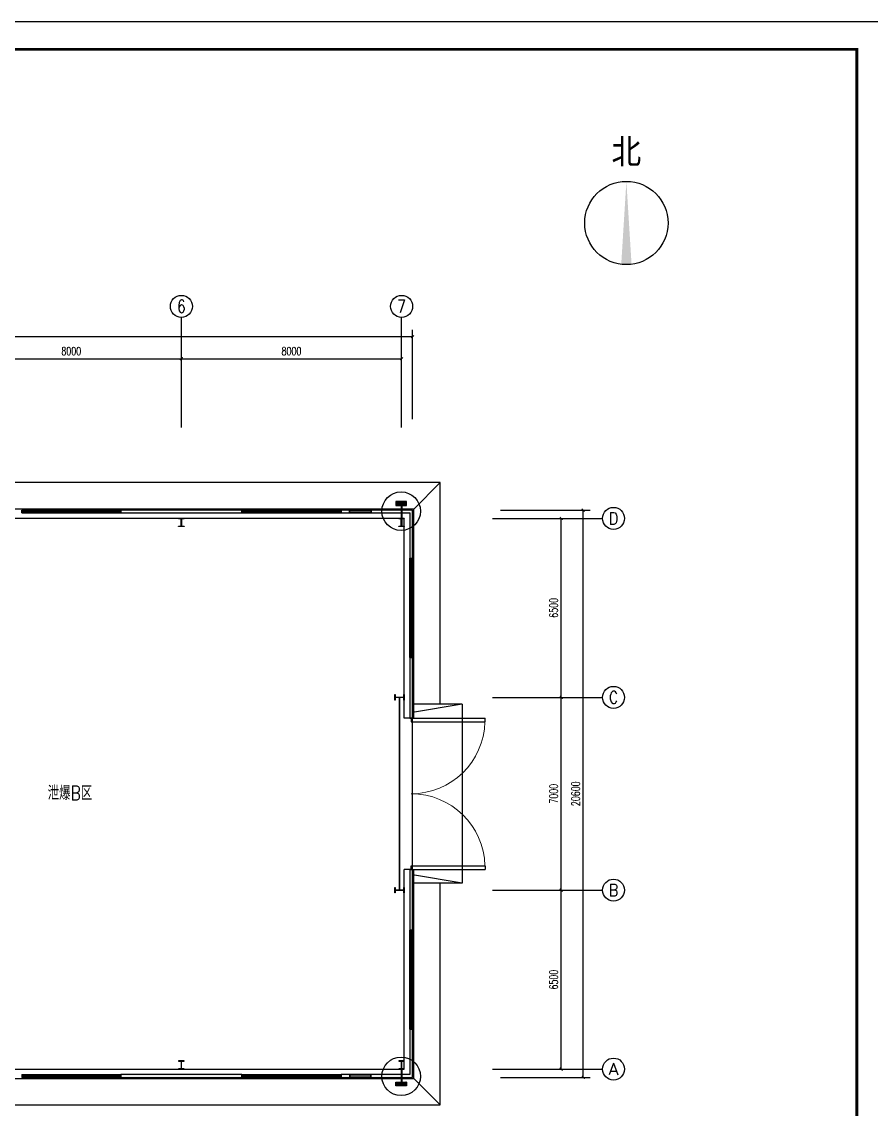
# Model space of a CAD drawing. Extents: x 1234595 to 2088511, y -80443 to 75292.
# Drawn here: x 1581427 to 1612292, y -40694 to -1201 of the extents above; entities that cross this region are included whole.
import ezdxf
from ezdxf.enums import TextEntityAlignment as Align

# ---------------------------------------------------------------- set-up
doc = ezdxf.new("R2010")
doc.units = 0
doc.header["$LTSCALE"] = 1000
doc.header["$MEASUREMENT"] = 0
doc.linetypes.add('CENTER2', pattern=[1.125, 0.75, -0.125, 0.125, -0.125])
doc.layers.get('0').update_dxf_attribs({"linetype": 'CONTINUOUS'})
doc.layers.get('Defpoints').update_dxf_attribs({"linetype": 'CONTINUOUS'})
for name, color, linetype in [('AXIS_TEXT', 7, 'CONTINUOUS'), ('PUB_TITLE', 4, 'CONTINUOUS'), ('WIRE-接地', 4, 'CONTINUOUS'), ('建筑底图', 251, 'CONTINUOUS'), ('电气', 3, 'CONTINUOUS')]:
    doc.layers.add(name, color=color, linetype=linetype)
doc.styles.add('_HZTXT', font='txt.shx', dxfattribs={"width": 0.8, "bigfont": 'HZTXT.shx'})
doc.styles.add('_TCH_AXIS', font='COMPLEX', dxfattribs={"bigfont": 'GBCBIG'})
doc.styles.add('_TCH_DIM_T3', font='SIMPLEX', dxfattribs={"width": 0.705882, "bigfont": 'GBCBIG'})
doc.styles.add('COMPLEX', font='COMPLEX')
doc.styles.add('HT', font='')
doc.styles.add('TG_LINETYPE', font='sceie.shx', dxfattribs={"width": 0.7, "height": 3, "bigfont": 'sceic.shx'})
doc.styles.get('HT').set_extended_font_data('SimSun')
doc.linetypes.add('TG_接地', pattern='A,0.75,0,["/",TG_LINETYPE,S=0.05,R=-8.594367,X=-0.1,Y=-0.045],0.65,-0.13,0.13,-0.13', length=2)
doc.dimstyles.new('_TCH_ARCH&&100', dxfattribs={"dimtxt": 297.5, "dimasz": 100, "dimexe": 250, "dimexo": 300, "dimgap": 126.25, "dimtad": 1, "dimdec": 0, "dimzin": 0, "dimdsep": 46, "dimtxsty": '_TCH_DIM_T3', "dimblk": 'ARCHTICK', "dimcen": 0.09, "dimclrt": 7, "dimazin": 2, "dimtfac": 1, "dimtdec": 0, "dimtix": 1, "dimtmove": 2, "dimatfit": 3, "dimfxl": 0, "dimtolj": 1, "dimtzin": 0, "dimarcsym": 0})
pattern_1 = [(315, (1557855.15, 30656.253), (-22.45064, -22.45064), [])]

# ---------------------------------------------------------------- blocks, each defined once
blk = doc.blocks.new('_NORTH')
blk.add_circle((0, 0), 1200)
blk.add_solid([(-1191, 149), (-1191, -149), (1200, 0)])
blk = doc.blocks.new('$DorLib2D$00000002')
for p, q in [((-0.5, 0), (-0.5, 0.4875)), ((-0.475, 0.4875), (-0.5, 0.4875)), ((-0.475, 0), (-0.475, 0.4875)), ((0.475, 0), (0.475, 0.4875)), ((0.475, 0.4875), (0.5, 0.4875)), ((0.5, 0), (0.5, 0.4875)), ((-0.5, 0), (-0.475, 0)), ((0.5, 0), (0.475, 0))]:
    blk.add_line(p, q)
at = {"lineweight": 13}
for centre, start, end in [((-0.4875, 0), 0, 88.53072), ((0.4875, 0), 91.46928, 180)]:
    blk.add_arc(centre, 0.4875, start, end, dxfattribs=at)
blk = doc.blocks.new('$TCHSYS$WIN2D')
for p, q in [((-0.5, 0.5), (0.5, 0.5)), ((-0.5, 0.5), (-0.5, -0.5)), ((0.5, 0.5), (0.5, -0.5)), ((0.5, 0.167), (-0.5, 0.167)), ((0.5, -0.167), (-0.5, -0.167)), ((-0.5, -0.5), (0.5, -0.5))]:
    blk.add_line(p, q)
blk = doc.blocks.new('_ArchTick')
at = {"color": 0, "linetype": 'ByBlock', "const_width": 0.4}
blk.add_lwpolyline([(-0.5, -0.5), (0.5, 0.5)], dxfattribs=at)
blk = doc.blocks.new('*D155')
at = {"layer": 'Defpoints', "color": 0, "transparency": 16777216}
for p in [(1598527, -32737), (1601027, -32737), (1598527, -39237)]:
    blk.add_point(p, dxfattribs=at)
at = {"layer": '建筑底图', "color": 0, "lineweight": -2, "transparency": 16777216}
for p, q in [((1598827, -32737), (1601277, -32737)), ((1601027, -39237), (1601027, -32737)), ((1598827, -39237), (1601277, -39237))]:
    blk.add_line(p, q, dxfattribs=at)
at = {"layer": '建筑底图', "color": 0, "lineweight": -2, "transparency": 16777216, "xscale": 100, "yscale": 100, "zscale": 100}
for p, rotation in [((1601027, -32737), 90), ((1601027, -39237), 270)]:
    blk.add_blockref('_ArchTick', p, dxfattribs=dict(at, rotation=rotation))
at = {"layer": '建筑底图', "color": 7, "transparency": 16777216, "insert": (1600752, -35987), "char_height": 297.5, "attachment_point": 5, "rotation": 90, "style": '_TCH_DIM_T3'}
blk.add_mtext('\\A1;6500', dxfattribs=at)
blk = doc.blocks.new('*D156')
at = {"layer": 'Defpoints', "color": 0, "transparency": 16777216}
for p in [(1598527, -25737), (1601027, -25737), (1598527, -32737)]:
    blk.add_point(p, dxfattribs=at)
at = {"layer": '建筑底图', "color": 0, "lineweight": -2, "transparency": 16777216}
for p, q in [((1598827, -25737), (1601277, -25737)), ((1601027, -32737), (1601027, -25737)), ((1598827, -32737), (1601277, -32737))]:
    blk.add_line(p, q, dxfattribs=at)
at = {"layer": '建筑底图', "color": 0, "lineweight": -2, "transparency": 16777216, "xscale": 100, "yscale": 100, "zscale": 100}
for p, rotation in [((1601027, -25737), 90), ((1601027, -32737), 270)]:
    blk.add_blockref('_ArchTick', p, dxfattribs=dict(at, rotation=rotation))
at = {"layer": '建筑底图', "color": 7, "transparency": 16777216, "insert": (1600752, -29237), "char_height": 297.5, "attachment_point": 5, "rotation": 90, "style": '_TCH_DIM_T3'}
blk.add_mtext('\\A1;7000', dxfattribs=at)
blk = doc.blocks.new('*D157')
at = {"layer": 'Defpoints', "color": 0, "transparency": 16777216}
for p in [(1598527, -19237), (1601027, -19237), (1598527, -25737)]:
    blk.add_point(p, dxfattribs=at)
at = {"layer": '建筑底图', "color": 0, "lineweight": -2, "transparency": 16777216}
for p, q in [((1598827, -19237), (1601277, -19237)), ((1601027, -25737), (1601027, -19237)), ((1598827, -25737), (1601277, -25737))]:
    blk.add_line(p, q, dxfattribs=at)
at = {"layer": '建筑底图', "color": 0, "lineweight": -2, "transparency": 16777216, "xscale": 100, "yscale": 100, "zscale": 100}
for p, rotation in [((1601027, -19237), 90), ((1601027, -25737), 270)]:
    blk.add_blockref('_ArchTick', p, dxfattribs=dict(at, rotation=rotation))
at = {"layer": '建筑底图', "color": 7, "transparency": 16777216, "insert": (1600752, -22487), "char_height": 297.5, "attachment_point": 5, "rotation": 90, "style": '_TCH_DIM_T3'}
blk.add_mtext('\\A1;6500', dxfattribs=at)
blk = doc.blocks.new('*D158')
at = {"layer": 'Defpoints', "color": 0, "transparency": 16777216}
for p in [(1598527, -18937), (1601827, -18937), (1598527, -39537)]:
    blk.add_point(p, dxfattribs=at)
at = {"layer": '建筑底图', "color": 0, "lineweight": -2, "transparency": 16777216}
for p, q in [((1598827, -18937), (1602077, -18937)), ((1601827, -39537), (1601827, -18937)), ((1598827, -39537), (1602077, -39537))]:
    blk.add_line(p, q, dxfattribs=at)
at = {"layer": '建筑底图', "color": 0, "lineweight": -2, "transparency": 16777216, "xscale": 100, "yscale": 100, "zscale": 100}
for p, rotation in [((1601827, -18937), 90), ((1601827, -39537), 270)]:
    blk.add_blockref('_ArchTick', p, dxfattribs=dict(at, rotation=rotation))
at = {"layer": '建筑底图', "color": 7, "transparency": 16777216, "insert": (1601552, -29237), "char_height": 297.5, "attachment_point": 5, "rotation": 90, "style": '_TCH_DIM_T3'}
blk.add_mtext('\\A1;20600', dxfattribs=at)
blk = doc.blocks.new('_AXISO')
blk.add_circle((0, 0), 0.5)
at = {"layer": 'AXIS_TEXT', "style": 'COMPLEX', "width": 1.041667}
blk.add_attdef('A', text='', height=0.56, dxfattribs=at).set_placement((-0.25, -0.28), (0.25, -0.28), align=Align.FIT)
blk = doc.blocks.new('*D163')
at = {"layer": 'Defpoints', "color": 0, "transparency": 16777216}
for p in [(1587227, -13437), (1579227, -15937), (1587227, -15937)]:
    blk.add_point(p, dxfattribs=at)
at = {"layer": '建筑底图', "color": 0, "lineweight": -2, "transparency": 16777216}
for p, q in [((1579227, -15637), (1579227, -13187)), ((1587227, -15637), (1587227, -13187)), ((1579227, -13437), (1587227, -13437))]:
    blk.add_line(p, q, dxfattribs=at)
at = {"layer": '建筑底图', "color": 0, "lineweight": -2, "transparency": 16777216, "xscale": 100, "yscale": 100, "zscale": 100, "rotation": 180}
blk.add_blockref('_ArchTick', (1579227, -13437), dxfattribs=at)
at = {"layer": '建筑底图', "color": 0, "lineweight": -2, "transparency": 16777216, "xscale": 100, "yscale": 100, "zscale": 100}
blk.add_blockref('_ArchTick', (1587227, -13437), dxfattribs=at)
at = {"layer": '建筑底图', "color": 7, "transparency": 16777216, "insert": (1583227, -13162), "char_height": 297.5, "attachment_point": 5, "style": '_TCH_DIM_T3'}
blk.add_mtext('\\A1;8000', dxfattribs=at)
blk = doc.blocks.new('*D164')
at = {"layer": 'Defpoints', "color": 0, "transparency": 16777216}
for p in [(1595227, -13437), (1587227, -15937), (1595227, -15937)]:
    blk.add_point(p, dxfattribs=at)
at = {"layer": '建筑底图', "color": 0, "lineweight": -2, "transparency": 16777216}
for p, q in [((1587227, -15637), (1587227, -13187)), ((1595227, -15637), (1595227, -13187)), ((1587227, -13437), (1595227, -13437))]:
    blk.add_line(p, q, dxfattribs=at)
at = {"layer": '建筑底图', "color": 0, "lineweight": -2, "transparency": 16777216, "xscale": 100, "yscale": 100, "zscale": 100, "rotation": 180}
blk.add_blockref('_ArchTick', (1587227, -13437), dxfattribs=at)
at = {"layer": '建筑底图', "color": 0, "lineweight": -2, "transparency": 16777216, "xscale": 100, "yscale": 100, "zscale": 100}
blk.add_blockref('_ArchTick', (1595227, -13437), dxfattribs=at)
at = {"layer": '建筑底图', "color": 7, "transparency": 16777216, "insert": (1591227, -13162), "char_height": 297.5, "attachment_point": 5, "style": '_TCH_DIM_T3'}
blk.add_mtext('\\A1;8000', dxfattribs=at)
blk = doc.blocks.new('*D165')
at = {"layer": 'Defpoints', "color": 0, "transparency": 16777216}
for p in [(1595627, -12637), (1546827, -15937), (1595627, -15937)]:
    blk.add_point(p, dxfattribs=at)
at = {"layer": '建筑底图', "color": 0, "lineweight": -2, "transparency": 16777216}
for p, q in [((1546827, -15637), (1546827, -12387)), ((1546827, -12637), (1595627, -12637)), ((1595627, -15637), (1595627, -12387))]:
    blk.add_line(p, q, dxfattribs=at)
at = {"layer": '建筑底图', "color": 0, "lineweight": -2, "transparency": 16777216, "xscale": 100, "yscale": 100, "zscale": 100, "rotation": 180}
blk.add_blockref('_ArchTick', (1546827, -12637), dxfattribs=at)
at = {"layer": '建筑底图', "color": 0, "lineweight": -2, "transparency": 16777216, "xscale": 100, "yscale": 100, "zscale": 100}
blk.add_blockref('_ArchTick', (1595627, -12637), dxfattribs=at)
at = {"layer": '建筑底图', "color": 7, "transparency": 16777216, "insert": (1571227, -12362), "char_height": 297.5, "attachment_point": 5, "style": '_TCH_DIM_T3'}
blk.add_mtext('\\A1;48800', dxfattribs=at)

msp = doc.modelspace()

# ---------------------------------------------------------------- hatches: boundary and pattern name
at = {"layer": '建筑底图'}
for points in [[(1589427.5, -18936.9), (1585027.5, -18936.9), (1585057.5, -18966.9), (1589397.5, -18966.9)], [(1585027.5, -18936.9), (1585027.5, -19036.9), (1585057.5, -19006.9), (1585057.5, -18966.9)], [(1589427.5, -19036.9), (1589427.5, -18936.9), (1589397.5, -18966.9), (1589397.5, -19006.9)], [(1595627.5, -18936.9), (1593027.5, -18936.9), (1593057.5, -18966.9), (1595597.5, -18966.9)], [(1593027.5, -18936.9), (1593027.5, -19036.9), (1593057.5, -19006.9), (1593057.5, -18966.9)], [(1595627.5, -20686.9), (1595627.5, -18936.9), (1595597.5, -18966.9), (1595597.5, -20656.9)], [(1585027.5, -19036.9), (1589427.5, -19036.9), (1589397.5, -19006.9), (1585057.5, -19006.9)], [(1587237.5, -19520.9), (1587327.5, -19520.9), (1587327.5, -19536.9), (1587127.5, -19536.9), (1587127.5, -19520.9), (1587217.5, -19520.9), (1587217.5, -19252.9), (1587127.5, -19252.9), (1587127.5, -19236.9), (1587327.5, -19236.9), (1587327.5, -19252.9), (1587237.5, -19252.9)], [(1593027.5, -19036.9), (1595527.5, -19036.9), (1595557.5, -19006.9), (1593057.5, -19006.9)], [(1595237.5, -19520.9), (1595327.5, -19520.9), (1595327.5, -19536.9), (1595127.5, -19536.9), (1595127.5, -19520.9), (1595217.5, -19520.9), (1595217.5, -19252.9), (1595127.5, -19252.9), (1595127.5, -19236.9), (1595327.5, -19236.9), (1595327.5, -19252.9), (1595237.5, -19252.9)], [(1595527.5, -19036.9), (1595527.5, -20686.9), (1595557.5, -20656.9), (1595557.5, -19006.9)], [(1595527.5, -20686.9), (1595627.5, -20686.9), (1595597.5, -20656.9), (1595557.5, -20656.9)], [(1595627.5, -24286.9), (1595527.5, -24286.9), (1595557.5, -24316.9), (1595597.5, -24316.9)], [(1595527.5, -24286.9), (1595527.5, -26486.9), (1595557.5, -26456.9), (1595557.5, -24316.9)], [(1595627.5, -26486.9), (1595627.5, -24286.9), (1595597.5, -24316.9), (1595597.5, -26456.9)], [(1595311.5, -25726.9), (1595311.5, -25636.9), (1595327.5, -25636.9), (1595327.5, -25836.9), (1595311.5, -25836.9), (1595311.5, -25746.9), (1594993.5, -25746.9), (1594993.5, -25836.9), (1594977.5, -25836.9), (1594977.5, -25636.9), (1594993.5, -25636.9), (1594993.5, -25726.9)], [(1595527.5, -26486.9), (1595627.5, -26486.9), (1595597.5, -26456.9), (1595557.5, -26456.9)], [(1595627.5, -31986.9), (1595527.5, -31986.9), (1595557.5, -32016.9), (1595597.5, -32016.9)], [(1595527.5, -31986.9), (1595527.5, -34186.9), (1595557.5, -34156.9), (1595557.5, -32016.9)], [(1595627.5, -34186.9), (1595627.5, -31986.9), (1595597.5, -32016.9), (1595597.5, -34156.9)], [(1595311.5, -32726.9), (1595311.5, -32636.9), (1595327.5, -32636.9), (1595327.5, -32836.9), (1595311.5, -32836.9), (1595311.5, -32746.9), (1594993.5, -32746.9), (1594993.5, -32836.9), (1594977.5, -32836.9), (1594977.5, -32636.9), (1594993.5, -32636.9), (1594993.5, -32726.9)], [(1595527.5, -34186.9), (1595627.5, -34186.9), (1595597.5, -34156.9), (1595557.5, -34156.9)], [(1595627.5, -37786.9), (1595527.5, -37786.9), (1595557.5, -37816.9), (1595597.5, -37816.9)], [(1595527.5, -37786.9), (1595527.5, -39436.9), (1595557.5, -39466.9), (1595557.5, -37816.9)], [(1595627.5, -39536.9), (1595627.5, -37786.9), (1595597.5, -37816.9), (1595597.5, -39506.9)], [(1587237.5, -38952.9), (1587327.5, -38952.9), (1587327.5, -38936.9), (1587127.5, -38936.9), (1587127.5, -38952.9), (1587217.5, -38952.9), (1587217.5, -39220.9), (1587127.5, -39220.9), (1587127.5, -39236.9), (1587327.5, -39236.9), (1587327.5, -39220.9), (1587237.5, -39220.9)], [(1595237.5, -38952.9), (1595327.5, -38952.9), (1595327.5, -38936.9), (1595127.5, -38936.9), (1595127.5, -38952.9), (1595217.5, -38952.9), (1595217.5, -39220.9), (1595127.5, -39220.9), (1595127.5, -39236.9), (1595327.5, -39236.9), (1595327.5, -39220.9), (1595237.5, -39220.9)], [(1589427.5, -39436.9), (1585027.5, -39436.9), (1585057.5, -39466.9), (1589397.5, -39466.9)], [(1585027.5, -39436.9), (1585027.5, -39536.9), (1585057.5, -39506.9), (1585057.5, -39466.9)], [(1589427.5, -39536.9), (1589427.5, -39436.9), (1589397.5, -39466.9), (1589397.5, -39506.9)], [(1595527.5, -39436.9), (1593027.5, -39436.9), (1593057.5, -39466.9), (1595557.5, -39466.9)], [(1593027.5, -39436.9), (1593027.5, -39536.9), (1593057.5, -39506.9), (1593057.5, -39466.9)], [(1585027.5, -39536.9), (1589427.5, -39536.9), (1589397.5, -39506.9), (1585057.5, -39506.9)], [(1593027.5, -39536.9), (1595627.5, -39536.9), (1595597.5, -39506.9), (1593057.5, -39506.9)]]:
    msp.add_hatch(color=256, dxfattribs=at).paths.add_polyline_path(points)
at = {"layer": '电气'}
h = msp.add_hatch(dxfattribs=at)
h.set_pattern_fill('ANSI31', color=256, scale=20, angle=180, style=0)
h.set_pattern_definition(pattern_1)
h.paths.add_polyline_path([(1595400.5, -18769.2), (1595400.5, -18627.3), (1595015.5, -18627.3), (1595015.5, -18769.2)])
h = msp.add_hatch(dxfattribs=at)
h.set_pattern_fill('ANSI31', color=256, scale=20, angle=180, style=0)
h.set_pattern_definition(pattern_1)
h.paths.add_polyline_path([(1595400.5, -39704.6), (1595400.5, -39846.4), (1595015.5, -39846.4), (1595015.5, -39704.6)])

# ---------------------------------------------------------------- linework, layer by layer
at = {"layer": 'PUB_TITLE', "color": 4}
msp.add_lwpolyline([(1528666.6, -60600.6), (1612766.6, -60600.6), (1612766.6, -1200.6), (1528666.6, -1200.6)], close=True, dxfattribs=at)
at = {"layer": 'PUB_TITLE', "color": 4, "const_width": 100}
msp.add_lwpolyline([(1531166.6, -59600.6), (1611766.6, -59600.6), (1611766.6, -2200.6), (1531166.6, -2200.6)], close=True, dxfattribs=at)
at = {"layer": 'WIRE-接地', "linetype": 'CENTER2', "const_width": 70}
for points in [[(1595227.5, -19236.9), (1595227.5, -18769.2)], [(1595227.5, -39236.9), (1595227.5, -39704.6)]]:
    msp.add_lwpolyline(points, dxfattribs=at)
at = {"layer": 'WIRE-接地', "linetype": 'TG_接地', "const_width": 60}
msp.add_lwpolyline([(1595152.5, -32746.9), (1595152.5, -25746.9)], dxfattribs=at)
at = {"layer": '建筑底图'}
for p, q in [((1587227.5, -15936.9), (1587227.5, -11936.9)), ((1595227.5, -15936.9), (1595227.5, -11936.9)), ((1595667.5, -18896.9), (1596627.5, -17936.9)), ((1589427.5, -18936.9), (1585027.5, -18936.9)), ((1585027.5, -18936.9), (1585027.5, -19036.9)), ((1589427.5, -19036.9), (1589427.5, -18936.9)), ((1595627.5, -18936.9), (1593027.5, -18936.9)), ((1593027.5, -18936.9), (1593027.5, -19036.9)), ((1595627.5, -20686.9), (1595627.5, -18936.9)), ((1585027.5, -19036.9), (1589427.5, -19036.9)), ((1593027.5, -19036.9), (1595527.5, -19036.9)), ((1595527.5, -19036.9), (1595527.5, -20686.9)), ((1598527.5, -19236.9), (1602527.5, -19236.9)), ((1595527.5, -20686.9), (1595627.5, -20686.9)), ((1595627.5, -24286.9), (1595527.5, -24286.9)), ((1595527.5, -24286.9), (1595527.5, -26486.9)), ((1595627.5, -26486.9), (1595627.5, -24286.9)), ((1597427.5, -25986.9), (1595627.5, -26286.9)), ((1597427.5, -25986.9), (1595627.5, -25986.9)), ((1597427.5, -25986.9), (1597427.5, -32486.9)), ((1598527.5, -25736.9), (1602527.5, -25736.9)), ((1595527.5, -26486.9), (1595327.5, -26486.9)), ((1595527.5, -26486.9), (1595627.5, -26486.9)), ((1595627.5, -26486.9), (1595667.5, -26486.9)), ((1595627.5, -31986.9), (1595627.5, -26486.9)), ((1595527.5, -31986.9), (1595327.5, -31986.9)), ((1595627.5, -31986.9), (1595527.5, -31986.9)), ((1595527.5, -31986.9), (1595527.5, -34186.9)), ((1595627.5, -31986.9), (1595667.5, -31986.9)), ((1595627.5, -34186.9), (1595627.5, -31986.9)), ((1597427.5, -32486.9), (1595627.5, -32186.9)), ((1597427.5, -32486.9), (1595627.5, -32486.9)), ((1598527.5, -32736.9), (1602527.5, -32736.9)), ((1595527.5, -34186.9), (1595627.5, -34186.9)), ((1595627.5, -37786.9), (1595527.5, -37786.9)), ((1595527.5, -37786.9), (1595527.5, -39436.9)), ((1595627.5, -39536.9), (1595627.5, -37786.9)), ((1589427.5, -39436.9), (1585027.5, -39436.9)), ((1585027.5, -39436.9), (1585027.5, -39536.9)), ((1589427.5, -39536.9), (1589427.5, -39436.9)), ((1595527.5, -39436.9), (1593027.5, -39436.9)), ((1593027.5, -39436.9), (1593027.5, -39536.9)), ((1598527.5, -39236.9), (1602527.5, -39236.9)), ((1585027.5, -39536.9), (1589427.5, -39536.9)), ((1593027.5, -39536.9), (1595627.5, -39536.9)), ((1595667.5, -39576.9), (1596627.5, -40536.9))]:
    msp.add_line(p, q, dxfattribs=at)
for points in [[(1596627.5, -25986.9), (1596627.5, -17936.9), (1570477.5, -17936.9)], [(1595667.5, -26486.9), (1595667.5, -18896.9), (1569977.5, -18896.9)], [(1594120, -19036.9), (1593335, -19036.9), (1593335, -18936.9), (1594120, -18936.9), (1594120, -19036.9)], [(1595327.5, -26486.9), (1595327.5, -19236.9), (1569977.5, -19236.9)], [(1569977.5, -39236.9), (1595327.5, -39236.9), (1595327.5, -31986.9)], [(1569977.5, -39576.9), (1595667.5, -39576.9), (1595667.5, -31986.9)], [(1570477.5, -40536.9), (1596627.5, -40536.9), (1596627.5, -32486.9)], [(1594120, -39436.9), (1593335, -39436.9), (1593335, -39536.9), (1594120, -39536.9), (1594120, -39436.9)]]:
    msp.add_lwpolyline(points, dxfattribs=at)
for points in [[(1594105, -19021.9), (1593350, -19021.9), (1593350, -18951.9), (1594105, -18951.9)], [(1587127.5, -19236.9), (1587327.5, -19236.9), (1587327.5, -19252.9), (1587237.5, -19252.9), (1587237.5, -19520.9), (1587327.5, -19520.9), (1587327.5, -19536.9), (1587127.5, -19536.9), (1587127.5, -19520.9), (1587217.5, -19520.9), (1587217.5, -19252.9), (1587127.5, -19252.9)], [(1595127.5, -19236.9), (1595327.5, -19236.9), (1595327.5, -19252.9), (1595237.5, -19252.9), (1595237.5, -19520.9), (1595327.5, -19520.9), (1595327.5, -19536.9), (1595127.5, -19536.9), (1595127.5, -19520.9), (1595217.5, -19520.9), (1595217.5, -19252.9), (1595127.5, -19252.9)], [(1594977.5, -25836.9), (1594977.5, -25636.9), (1594993.5, -25636.9), (1594993.5, -25726.9), (1595311.5, -25726.9), (1595311.5, -25636.9), (1595327.5, -25636.9), (1595327.5, -25836.9), (1595311.5, -25836.9), (1595311.5, -25746.9), (1594993.5, -25746.9), (1594993.5, -25836.9)], [(1594977.5, -32836.9), (1594977.5, -32636.9), (1594993.5, -32636.9), (1594993.5, -32726.9), (1595311.5, -32726.9), (1595311.5, -32636.9), (1595327.5, -32636.9), (1595327.5, -32836.9), (1595311.5, -32836.9), (1595311.5, -32746.9), (1594993.5, -32746.9), (1594993.5, -32836.9)], [(1587127.5, -39236.9), (1587327.5, -39236.9), (1587327.5, -39220.9), (1587237.5, -39220.9), (1587237.5, -38952.9), (1587327.5, -38952.9), (1587327.5, -38936.9), (1587127.5, -38936.9), (1587127.5, -38952.9), (1587217.5, -38952.9), (1587217.5, -39220.9), (1587127.5, -39220.9)], [(1595127.5, -39236.9), (1595327.5, -39236.9), (1595327.5, -39220.9), (1595237.5, -39220.9), (1595237.5, -38952.9), (1595327.5, -38952.9), (1595327.5, -38936.9), (1595127.5, -38936.9), (1595127.5, -38952.9), (1595217.5, -38952.9), (1595217.5, -39220.9), (1595127.5, -39220.9)], [(1594105, -39451.9), (1593350, -39451.9), (1593350, -39521.9), (1594105, -39521.9)]]:
    msp.add_lwpolyline(points, close=True, dxfattribs=at)
at = {"layer": '电气'}
for points in [[(1595400.5, -18769.2), (1595400.5, -18627.3), (1595015.5, -18627.3), (1595015.5, -18769.2)], [(1595400.5, -39704.6), (1595400.5, -39846.4), (1595015.5, -39846.4), (1595015.5, -39704.6)]]:
    msp.add_lwpolyline(points, close=True, dxfattribs=at)
for centre in [(1595211.9, -18975), (1595211.9, -39498.8)]:
    msp.add_circle(centre, 701.2, dxfattribs=at)

# ---------------------------------------------------------------- block references
at = {"layer": '建筑底图', "rotation": 90}
for name, p, xscale, yscale, zscale in [('_NORTH', (1603395.2, -8509.9, -12083.9), 1.260000000009313, 1.260000000009313, 1.260000000009313), ('$TCHSYS$WIN2D', (1595577.5, -22486.9), 3600, 100, 3600), ('$DorLib2D$00000002', (1595577.5, -29236.9), -5500, -5500, -5500), ('$TCHSYS$WIN2D', (1595577.5, -35986.9), 3600, 100, 3600)]:
    msp.add_blockref(name, p, dxfattribs=dict(at, xscale=xscale, yscale=yscale, zscale=zscale))
at = {"layer": '建筑底图'}
ref = msp.add_blockref('_AXISO', (1587227.5, -11536.9), dxfattribs=dict(at, xscale=800, yscale=800, zscale=800))
ref.add_attrib('A', '6', dxfattribs={"layer": 'AXIS_TEXT', "color": 0, "height": 465.9, "style": '_TCH_AXIS'}).set_placement((1587072.1, -11769.9), (1587382.8, -11769.9), align=Align.FIT)
ref = msp.add_blockref('_AXISO', (1595227.5, -11536.9), dxfattribs=dict(at, xscale=800, yscale=800, zscale=800))
ref.add_attrib('A', '7', dxfattribs={"layer": 'AXIS_TEXT', "color": 0, "height": 465.9, "style": '_TCH_AXIS'}).set_placement((1595072.1, -11769.9), (1595382.8, -11769.9), align=Align.FIT)
at = {"layer": '建筑底图', "xscale": 3600, "zscale": 3600}
for p, yscale in [((1583227.5, -18986.9), -100), ((1591227.5, -18986.9), -100), ((1583227.5, -39486.9), 100), ((1591227.5, -39486.9), 100)]:
    msp.add_blockref('$TCHSYS$WIN2D', p, dxfattribs=dict(at, yscale=yscale))
at = {"layer": '建筑底图'}
ref = msp.add_blockref('_AXISO', (1602927.5, -19236.9), dxfattribs=dict(at, xscale=800, yscale=800, zscale=800))
ref.add_attrib('A', 'D', dxfattribs={"layer": 'AXIS_TEXT', "color": 0, "height": 435.3, "style": '_TCH_AXIS'}).set_placement((1602751.3, -19454.5), (1603103.6, -19454.5), align=Align.FIT)
ref = msp.add_blockref('_AXISO', (1602927.5, -25736.9), dxfattribs=dict(at, xscale=800, yscale=800, zscale=800))
ref.add_attrib('A', 'C', dxfattribs={"layer": 'AXIS_TEXT', "color": 0, "height": 455.7, "style": '_TCH_AXIS'}).set_placement((1602764.7, -25964.7), (1603090.2, -25964.7), align=Align.FIT)
ref = msp.add_blockref('_AXISO', (1602927.5, -32736.9), dxfattribs=dict(at, xscale=800, yscale=800, zscale=800))
ref.add_attrib('A', 'B', dxfattribs={"layer": 'AXIS_TEXT', "color": 0, "height": 435.3, "style": '_TCH_AXIS'}).set_placement((1602751.3, -32954.5), (1603103.6, -32954.5), align=Align.FIT)
ref = msp.add_blockref('_AXISO', (1602927.5, -39236.9), dxfattribs=dict(at, xscale=800, yscale=800, zscale=800))
ref.add_attrib('A', 'A', dxfattribs={"layer": 'AXIS_TEXT', "color": 0, "height": 425.2, "style": '_TCH_AXIS'}).set_placement((1602745.2, -39449.5), (1603109.7, -39449.5), align=Align.FIT)

# ---------------------------------------------------------------- texts
for s, height, style, width, p in [('北', 900.8, 'HT', 0.88, (1602853.6, -6361.7, -12083.9)), ('泄爆B区', 517.24, '_HZTXT', 0.8, (1582371, -29468.8))]:
    msp.add_text(s, height=height, dxfattribs=dict(at, style=style, width=width)).set_placement(p)

# ---------------------------------------------------------------- dimensions: what is measured, and where the dimension line sits
for p1, p2, distance, picture, middle in [((1546827.5, -15936.9), (1595627.5, -15936.9), 3300, '*D165', (1571227.5, -12361.9)), ((1579227.5, -15936.9), (1587227.5, -15936.9), 2500, '*D163', (1583227.5, -13161.9)), ((1587227.5, -15936.9), (1595227.5, -15936.9), 2500, '*D164', (1591227.5, -13161.9)), ((1598527.5, -39536.9), (1598527.5, -18936.9), -3300, '*D158', (1601552.5, -29236.9)), ((1598527.5, -25736.9), (1598527.5, -19236.9), -2500, '*D157', (1600752.5, -22486.9)), ((1598527.5, -32736.9), (1598527.5, -25736.9), -2500, '*D156', (1600752.5, -29236.9)), ((1598527.5, -39236.9), (1598527.5, -32736.9), -2500, '*D155', (1600752.5, -35986.9))]:
    dim = msp.add_aligned_dim(p1=p1, p2=p2, distance=distance, dimstyle='_TCH_ARCH&&100', dxfattribs=at)
    dim.commit()
    dim.dimension.update_dxf_attribs({"geometry": picture, "text_midpoint": middle})

doc.saveas('drawing.dxf')
